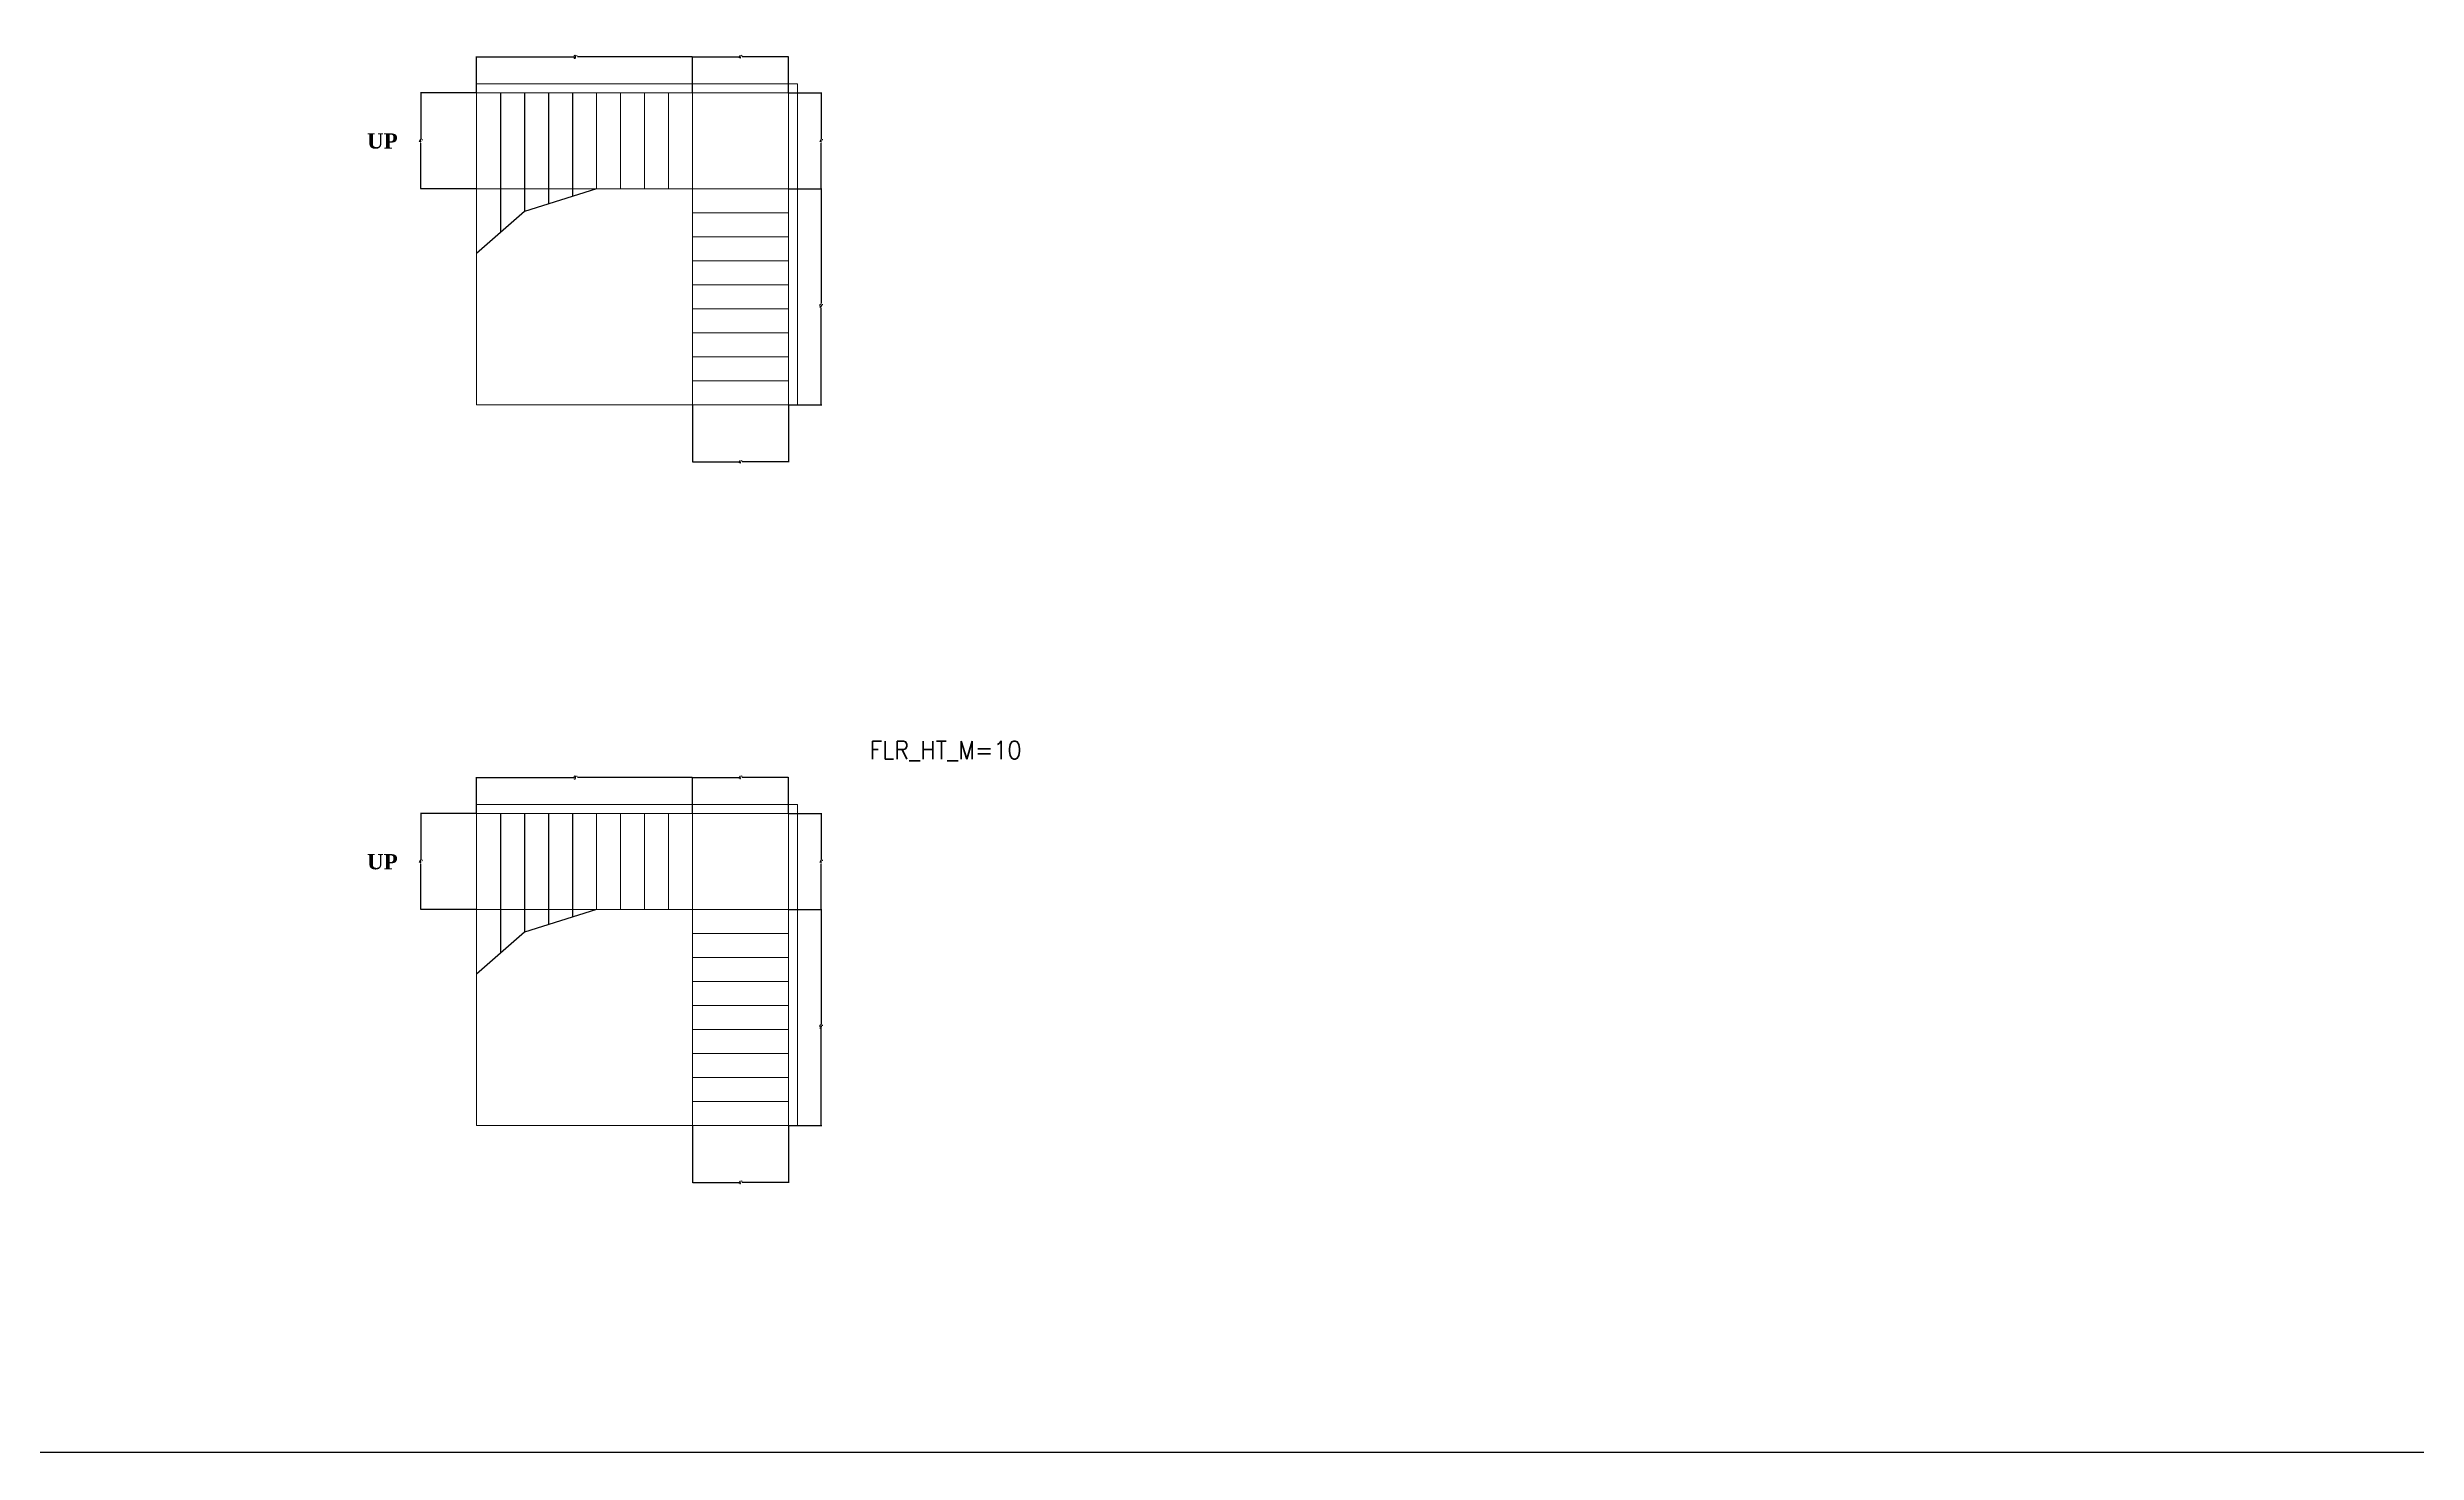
# Model space of a CAD drawing. Header units: feet. Extents: x -2086 to 4549, y -11457 to -6010.
# Drawn here: x -39 to 1146, y -11457 to -10754 of the extents above; entities that cross this region are included whole.
import ezdxf

# ---------------------------------------------------------------- set-up
doc = ezdxf.new("R2010")
doc.units = ezdxf.units.FT
doc.header["$MEASUREMENT"] = 0
for name, color, linetype, lineweight in [('BLK_1_FLR_-1_STAIR_1', 7, 'Continuous', 0), ('BLK_1_FLR_-1_STAIR_1_FLIGHT_2', 7, 'Continuous', 0), ('BLK_1_FLR_-1_STAIR_1_LANDING_1', 7, 'Continuous', 0), ('BLK_1_FLR_-1_STAIR_2', 7, 'Continuous', 0), ('BLK_1_FLR_-1_STAIR_2_FLIGHT_2', 7, 'Continuous', 0), ('BLK_1_FLR_-1_STAIR_2_LANDING_1', 7, 'Continuous', 0)]:
    doc.layers.add(name, color=color, linetype=linetype, lineweight=lineweight)
doc.layers.add('BLK_1_FLR_-1_STAIR_1_FLIGHT_1', color=7, linetype='Continuous', lineweight=0, true_color=0xffffff)
doc.layers.add('BLK_1_FLR_-1_STAIR_2_FLIGHT_1', color=7, linetype='Continuous', lineweight=0, true_color=0xffffff)
doc.styles.add('MtXpl_Georgia', font='Georgia Bold.ttf')
doc.styles.get("Standard").update_dxf_attribs({"font": 'standard'})
doc.dimstyles.get("Standard").update_dxf_attribs({"dimtxt": 1.625, "dimasz": 0.18, "dimexe": 0.18, "dimexo": 0.0625, "dimgap": 0.09, "dimtad": 0, "dimtih": 1, "dimtoh": 1, "dimdec": 1, "dimzin": 0, "dimdsep": 46, "dimlunit": 4, "dimtxsty": 'standard', "dimcen": 0.09, "dimadec": 0, "dimazin": 0, "dimtfac": 1, "dimtdec": 1, "dimtofl": 0, "dimtmove": 0, "dimatfit": 3, "dimfxl": 1, "dimtolj": 1, "dimtzin": 0, "dimarcsym": 0})

# ---------------------------------------------------------------- blocks, each defined once
blk = doc.blocks.new('*D586')
at = {"layer": 'BLK_1_FLR_-1_STAIR_1_FLIGHT_1', "color": 0, "lineweight": -2, "transparency": 16777216}
for p, q in [((175.7, -10776.7), (175.7, -10758.6)), ((175.9, -10758.7), (224.3, -10758.7)), ((283.5, -10758.7), (226.2, -10758.7)), ((283.7, -10776.7), (283.7, -10758.6))]:
    blk.add_line(p, q, dxfattribs=at)
at = {"layer": 'BLK_1_FLR_-1_STAIR_1_FLIGHT_1', "color": 0, "transparency": 16777216}
for points in [[(175.9, -10758.7), (175.9, -10758.8), (175.7, -10758.7)], [(283.5, -10758.7), (283.5, -10758.8), (283.7, -10758.7)]]:
    blk.add_solid(points, dxfattribs=at)
at = {"layer": 'Defpoints', "color": 0, "transparency": 16777216}
for p in [(283.7, -10758.7), (175.7, -10776.7), (283.7, -10776.7)]:
    blk.add_point(p, dxfattribs=at)
at = {"layer": 'BLK_1_FLR_-1_STAIR_1_FLIGHT_1', "color": 0, "transparency": 16777216, "insert": (225.2, -10758.7), "char_height": 1.62, "attachment_point": 5}
blk.add_mtext("\\A1;9'", dxfattribs=at)
blk = doc.blocks.new('*D587')
at = {"layer": 'BLK_1_FLR_-1_STAIR_1_FLIGHT_1', "color": 0, "lineweight": -2, "transparency": 16777216}
for p, q in [((175.6, -10776.7), (147.6, -10776.7)), ((147.8, -10776.9), (147.8, -10799.7)), ((147.8, -10824.5), (147.8, -10801.8)), ((175.6, -10824.7), (147.6, -10824.7))]:
    blk.add_line(p, q, dxfattribs=at)
at = {"layer": 'BLK_1_FLR_-1_STAIR_1_FLIGHT_1', "color": 0, "transparency": 16777216}
for points in [[(147.7, -10776.9), (147.8, -10776.9), (147.8, -10776.7)], [(147.7, -10824.5), (147.8, -10824.5), (147.8, -10824.7)]]:
    blk.add_solid(points, dxfattribs=at)
at = {"layer": 'Defpoints', "color": 0, "transparency": 16777216}
for p in [(175.7, -10776.7), (147.8, -10824.7), (175.7, -10824.7)]:
    blk.add_point(p, dxfattribs=at)
at = {"layer": 'BLK_1_FLR_-1_STAIR_1_FLIGHT_1', "color": 0, "transparency": 16777216, "insert": (147.8, -10800.7), "char_height": 1.62, "attachment_point": 5}
blk.add_mtext("\\A1;4'", dxfattribs=at)
blk = doc.blocks.new('*D588')
at = {"layer": 'BLK_1_FLR_-1_STAIR_1_FLIGHT_2', "color": 0, "lineweight": -2, "transparency": 16777216}
for p, q in [((331.8, -10824.7), (348.3, -10824.7)), ((348.1, -10824.9), (348.1, -10882.1)), ((348.1, -10932.5), (348.1, -10884.3)), ((331.8, -10932.7), (348.3, -10932.7))]:
    blk.add_line(p, q, dxfattribs=at)
at = {"layer": 'BLK_1_FLR_-1_STAIR_1_FLIGHT_2', "color": 0, "transparency": 16777216}
for points in [[(348, -10824.9), (348.1, -10824.9), (348.1, -10824.7)], [(348, -10932.5), (348.1, -10932.5), (348.1, -10932.7)]]:
    blk.add_solid(points, dxfattribs=at)
at = {"layer": 'Defpoints', "color": 0, "transparency": 16777216}
for p in [(331.7, -10824.7), (348.1, -10824.7), (331.7, -10932.7)]:
    blk.add_point(p, dxfattribs=at)
at = {"layer": 'BLK_1_FLR_-1_STAIR_1_FLIGHT_2', "color": 0, "transparency": 16777216, "insert": (348.1, -10883.2), "char_height": 1.62, "attachment_point": 5}
blk.add_mtext("\\A1;9'", dxfattribs=at)
blk = doc.blocks.new('*D589')
at = {"layer": 'BLK_1_FLR_-1_STAIR_1_FLIGHT_2', "color": 0, "lineweight": -2, "transparency": 16777216}
for p, q in [((283.7, -10932.8), (283.7, -10961.4)), ((331.7, -10932.8), (331.7, -10961.4)), ((283.9, -10961.3), (306.8, -10961.3)), ((331.5, -10961.3), (308.6, -10961.3))]:
    blk.add_line(p, q, dxfattribs=at)
at = {"layer": 'BLK_1_FLR_-1_STAIR_1_FLIGHT_2', "color": 0, "transparency": 16777216}
for points in [[(283.9, -10961.2), (283.9, -10961.3), (283.7, -10961.3)], [(331.5, -10961.2), (331.5, -10961.3), (331.7, -10961.3)]]:
    blk.add_solid(points, dxfattribs=at)
at = {"layer": 'Defpoints', "color": 0, "transparency": 16777216}
for p in [(283.7, -10932.7), (331.7, -10932.7), (283.7, -10961.3)]:
    blk.add_point(p, dxfattribs=at)
at = {"layer": 'BLK_1_FLR_-1_STAIR_1_FLIGHT_2', "color": 0, "transparency": 16777216, "insert": (307.7, -10961.3), "char_height": 1.62, "attachment_point": 5}
blk.add_mtext("\\A1;4'", dxfattribs=at)
blk = doc.blocks.new('*D590')
at = {"layer": 'BLK_1_FLR_-1_STAIR_1_LANDING_1', "color": 0, "lineweight": -2, "transparency": 16777216}
for p, q in [((331.8, -10776.7), (348.3, -10776.7)), ((348.1, -10776.9), (348.1, -10799.7)), ((348.1, -10824.5), (348.1, -10801.8)), ((331.8, -10824.7), (348.3, -10824.7))]:
    blk.add_line(p, q, dxfattribs=at)
at = {"layer": 'BLK_1_FLR_-1_STAIR_1_LANDING_1', "color": 0, "transparency": 16777216}
for points in [[(348, -10776.9), (348.1, -10776.9), (348.1, -10776.7)], [(348, -10824.5), (348.1, -10824.5), (348.1, -10824.7)]]:
    blk.add_solid(points, dxfattribs=at)
at = {"layer": 'Defpoints', "color": 0, "transparency": 16777216}
for p in [(331.7, -10776.7), (348.1, -10776.7), (331.7, -10824.7)]:
    blk.add_point(p, dxfattribs=at)
at = {"layer": 'BLK_1_FLR_-1_STAIR_1_LANDING_1', "color": 0, "transparency": 16777216, "insert": (348.1, -10800.7), "char_height": 1.62, "attachment_point": 5}
blk.add_mtext("\\A1;4'", dxfattribs=at)
blk = doc.blocks.new('*D591')
at = {"layer": 'BLK_1_FLR_-1_STAIR_1_LANDING_1', "color": 0, "lineweight": -2, "transparency": 16777216}
for p, q in [((283.7, -10776.7), (283.7, -10758.6)), ((283.9, -10758.7), (306.8, -10758.7)), ((331.5, -10758.7), (308.6, -10758.7)), ((331.7, -10776.7), (331.7, -10758.6))]:
    blk.add_line(p, q, dxfattribs=at)
at = {"layer": 'BLK_1_FLR_-1_STAIR_1_LANDING_1', "color": 0, "transparency": 16777216}
for points in [[(283.9, -10758.7), (283.9, -10758.8), (283.7, -10758.7)], [(331.5, -10758.7), (331.5, -10758.8), (331.7, -10758.7)]]:
    blk.add_solid(points, dxfattribs=at)
at = {"layer": 'Defpoints', "color": 0, "transparency": 16777216}
for p in [(331.7, -10758.7), (283.7, -10776.7), (331.7, -10776.7)]:
    blk.add_point(p, dxfattribs=at)
at = {"layer": 'BLK_1_FLR_-1_STAIR_1_LANDING_1', "color": 0, "transparency": 16777216, "insert": (307.7, -10758.7), "char_height": 1.62, "attachment_point": 5}
blk.add_mtext("\\A1;4'", dxfattribs=at)
blk = doc.blocks.new('*D550')
at = {"layer": 'BLK_1_FLR_-1_STAIR_2_FLIGHT_1', "color": 0, "lineweight": -2, "transparency": 16777216}
for p, q in [((175.7, -11137), (175.7, -11118.9)), ((175.9, -11119.1), (224.3, -11119.1)), ((283.5, -11119.1), (226.2, -11119.1)), ((283.7, -11137), (283.7, -11118.9))]:
    blk.add_line(p, q, dxfattribs=at)
at = {"layer": 'BLK_1_FLR_-1_STAIR_2_FLIGHT_1', "color": 0, "transparency": 16777216}
for points in [[(175.9, -11119.1), (175.9, -11119.1), (175.7, -11119.1)], [(283.5, -11119.1), (283.5, -11119.1), (283.7, -11119.1)]]:
    blk.add_solid(points, dxfattribs=at)
at = {"layer": 'Defpoints', "color": 0, "transparency": 16777216}
for p in [(283.7, -11119.1), (175.7, -11137.1), (283.7, -11137.1)]:
    blk.add_point(p, dxfattribs=at)
at = {"layer": 'BLK_1_FLR_-1_STAIR_2_FLIGHT_1', "color": 0, "transparency": 16777216, "insert": (225.2, -11119.1), "char_height": 1.62, "attachment_point": 5}
blk.add_mtext("\\A1;9'", dxfattribs=at)
blk = doc.blocks.new('*D551')
at = {"layer": 'BLK_1_FLR_-1_STAIR_2_FLIGHT_1', "color": 0, "lineweight": -2, "transparency": 16777216}
for p, q in [((175.6, -11137.1), (147.6, -11137.1)), ((147.8, -11137.3), (147.8, -11160)), ((147.8, -11184.9), (147.8, -11162.2)), ((175.6, -11185.1), (147.6, -11185.1))]:
    blk.add_line(p, q, dxfattribs=at)
at = {"layer": 'BLK_1_FLR_-1_STAIR_2_FLIGHT_1', "color": 0, "transparency": 16777216}
for points in [[(147.7, -11137.3), (147.8, -11137.3), (147.8, -11137.1)], [(147.7, -11184.9), (147.8, -11184.9), (147.8, -11185.1)]]:
    blk.add_solid(points, dxfattribs=at)
at = {"layer": 'Defpoints', "color": 0, "transparency": 16777216}
for p in [(175.7, -11137.1), (147.8, -11185.1), (175.7, -11185.1)]:
    blk.add_point(p, dxfattribs=at)
at = {"layer": 'BLK_1_FLR_-1_STAIR_2_FLIGHT_1', "color": 0, "transparency": 16777216, "insert": (147.8, -11161.1), "char_height": 1.62, "attachment_point": 5}
blk.add_mtext("\\A1;4'", dxfattribs=at)
blk = doc.blocks.new('*D552')
at = {"layer": 'BLK_1_FLR_-1_STAIR_2_FLIGHT_2', "color": 0, "lineweight": -2, "transparency": 16777216}
for p, q in [((331.8, -11185.1), (348.3, -11185.1)), ((348.1, -11185.3), (348.1, -11242.5)), ((348.1, -11292.9), (348.1, -11244.6)), ((331.8, -11293.1), (348.3, -11293.1))]:
    blk.add_line(p, q, dxfattribs=at)
at = {"layer": 'BLK_1_FLR_-1_STAIR_2_FLIGHT_2', "color": 0, "transparency": 16777216}
for points in [[(348, -11185.3), (348.1, -11185.3), (348.1, -11185.1)], [(348, -11292.9), (348.1, -11292.9), (348.1, -11293.1)]]:
    blk.add_solid(points, dxfattribs=at)
at = {"layer": 'Defpoints', "color": 0, "transparency": 16777216}
for p in [(331.7, -11185.1), (348.1, -11185.1), (331.7, -11293.1)]:
    blk.add_point(p, dxfattribs=at)
at = {"layer": 'BLK_1_FLR_-1_STAIR_2_FLIGHT_2', "color": 0, "transparency": 16777216, "insert": (348.1, -11243.6), "char_height": 1.62, "attachment_point": 5}
blk.add_mtext("\\A1;9'", dxfattribs=at)
blk = doc.blocks.new('*D553')
at = {"layer": 'BLK_1_FLR_-1_STAIR_2_FLIGHT_2', "color": 0, "lineweight": -2, "transparency": 16777216}
for p, q in [((283.7, -11293.2), (283.7, -11321.8)), ((331.7, -11293.2), (331.7, -11321.8)), ((283.9, -11321.6), (306.8, -11321.6)), ((331.5, -11321.6), (308.6, -11321.6))]:
    blk.add_line(p, q, dxfattribs=at)
at = {"layer": 'BLK_1_FLR_-1_STAIR_2_FLIGHT_2', "color": 0, "transparency": 16777216}
for points in [[(283.9, -11321.6), (283.9, -11321.7), (283.7, -11321.6)], [(331.5, -11321.6), (331.5, -11321.7), (331.7, -11321.6)]]:
    blk.add_solid(points, dxfattribs=at)
at = {"layer": 'Defpoints', "color": 0, "transparency": 16777216}
for p in [(283.7, -11293.1), (331.7, -11293.1), (283.7, -11321.6)]:
    blk.add_point(p, dxfattribs=at)
at = {"layer": 'BLK_1_FLR_-1_STAIR_2_FLIGHT_2', "color": 0, "transparency": 16777216, "insert": (307.7, -11321.6), "char_height": 1.62, "attachment_point": 5}
blk.add_mtext("\\A1;4'", dxfattribs=at)
blk = doc.blocks.new('*D554')
at = {"layer": 'BLK_1_FLR_-1_STAIR_2_LANDING_1', "color": 0, "lineweight": -2, "transparency": 16777216}
for p, q in [((331.8, -11137.1), (348.3, -11137.1)), ((348.1, -11137.3), (348.1, -11160)), ((348.1, -11184.9), (348.1, -11162.2)), ((331.8, -11185.1), (348.3, -11185.1))]:
    blk.add_line(p, q, dxfattribs=at)
at = {"layer": 'BLK_1_FLR_-1_STAIR_2_LANDING_1', "color": 0, "transparency": 16777216}
for points in [[(348, -11137.3), (348.1, -11137.3), (348.1, -11137.1)], [(348, -11184.9), (348.1, -11184.9), (348.1, -11185.1)]]:
    blk.add_solid(points, dxfattribs=at)
at = {"layer": 'Defpoints', "color": 0, "transparency": 16777216}
for p in [(331.7, -11137.1), (348.1, -11137.1), (331.7, -11185.1)]:
    blk.add_point(p, dxfattribs=at)
at = {"layer": 'BLK_1_FLR_-1_STAIR_2_LANDING_1', "color": 0, "transparency": 16777216, "insert": (348.1, -11161.1), "char_height": 1.62, "attachment_point": 5}
blk.add_mtext("\\A1;4'", dxfattribs=at)
blk = doc.blocks.new('*D555')
at = {"layer": 'BLK_1_FLR_-1_STAIR_2_LANDING_1', "color": 0, "lineweight": -2, "transparency": 16777216}
for p, q in [((283.7, -11137), (283.7, -11118.9)), ((283.9, -11119.1), (306.8, -11119.1)), ((331.5, -11119.1), (308.6, -11119.1)), ((331.7, -11137), (331.7, -11118.9))]:
    blk.add_line(p, q, dxfattribs=at)
at = {"layer": 'BLK_1_FLR_-1_STAIR_2_LANDING_1', "color": 0, "transparency": 16777216}
for points in [[(283.9, -11119.1), (283.9, -11119.1), (283.7, -11119.1)], [(331.5, -11119.1), (331.5, -11119.1), (331.7, -11119.1)]]:
    blk.add_solid(points, dxfattribs=at)
at = {"layer": 'Defpoints', "color": 0, "transparency": 16777216}
for p in [(331.7, -11119.1), (283.7, -11137.1), (331.7, -11137.1)]:
    blk.add_point(p, dxfattribs=at)
at = {"layer": 'BLK_1_FLR_-1_STAIR_2_LANDING_1', "color": 0, "transparency": 16777216, "insert": (307.7, -11119.1), "char_height": 1.62, "attachment_point": 5}
blk.add_mtext("\\A1;4'", dxfattribs=at)

msp = doc.modelspace()

# ---------------------------------------------------------------- linework, layer by layer
at = {"color": 7}
for p, q in [((187.71, -10776.72), (187.71, -10846.51)), ((199.71, -10776.72), (199.71, -10836.03)), ((211.71, -10776.72), (211.71, -10832.26)), ((223.71, -10776.72), (223.71, -10828.49)), ((187.71, -11137.1), (187.71, -11206.89)), ((199.71, -11137.1), (199.71, -11196.4)), ((211.71, -11137.1), (211.71, -11192.63)), ((223.71, -11137.1), (223.71, -11188.87))]:
    msp.add_line(p, q, dxfattribs=at)
msp.add_lwpolyline([(-1223.89, -10565.82), (4548.57, -10565.82), (4548.57, -11456.63), (-1223.89, -11456.63), (-1223.89, -10565.82)], close=True)
for points in [[(235.71, -10824.72), (199.71, -10836.03), (175.71, -10856.99)], [(235.71, -11185.1), (199.71, -11196.4), (175.71, -11217.37)]]:
    msp.add_lwpolyline(points, dxfattribs=at)
at = {"layer": 'BLK_1_FLR_-1_STAIR_1'}
msp.add_lwpolyline([(175.71, -10772.19), (336.23, -10772.19), (336.23, -10932.72), (175.71, -10932.72), (175.71, -10776.72)], close=True, dxfattribs=at)
at = {"layer": 'BLK_1_FLR_-1_STAIR_1_FLIGHT_1', "color": 3}
for p, q in [((175.71, -10824.72), (175.71, -10776.72)), ((187.71, -10824.72), (187.71, -10776.72)), ((199.71, -10824.72), (199.71, -10776.72)), ((211.71, -10824.72), (211.71, -10776.72)), ((223.71, -10824.72), (223.71, -10776.72)), ((235.71, -10824.72), (235.71, -10776.72)), ((247.71, -10824.72), (247.71, -10776.72)), ((259.71, -10824.72), (259.71, -10776.72)), ((271.71, -10824.72), (271.71, -10776.72)), ((283.71, -10824.72), (283.71, -10776.72))]:
    msp.add_line(p, q, dxfattribs=at)
at = {"layer": 'BLK_1_FLR_-1_STAIR_1_FLIGHT_1'}
msp.add_lwpolyline([(175.71, -10776.72), (175.71, -10824.72), (283.71, -10824.72), (283.71, -10776.72), (175.71, -10776.72)], close=True, dxfattribs=at)
at = {"layer": 'BLK_1_FLR_-1_STAIR_1_FLIGHT_2', "color": 3}
for p, q in [((283.71, -10824.72), (331.71, -10824.72)), ((283.71, -10836.72), (331.71, -10836.72)), ((283.71, -10848.72), (331.71, -10848.72)), ((283.71, -10860.72), (331.71, -10860.72)), ((283.71, -10872.72), (331.71, -10872.72)), ((283.71, -10884.72), (331.71, -10884.72)), ((331.71, -10896.72), (283.71, -10896.72)), ((331.71, -10908.72), (283.71, -10908.72)), ((331.71, -10920.72), (283.71, -10920.72)), ((331.71, -10932.72), (283.71, -10932.72))]:
    msp.add_line(p, q, dxfattribs=at)
at = {"layer": 'BLK_1_FLR_-1_STAIR_1_FLIGHT_2'}
msp.add_lwpolyline([(283.71, -10932.72), (283.71, -10824.72), (331.71, -10824.72), (331.71, -10932.72), (283.71, -10932.72)], close=True, dxfattribs=at)
at = {"layer": 'BLK_1_FLR_-1_STAIR_1_LANDING_1'}
msp.add_lwpolyline([(283.71, -10776.72), (331.71, -10776.72), (331.71, -10824.72), (283.71, -10824.72), (283.71, -10776.72)], close=True, dxfattribs=at)
at = {"layer": 'BLK_1_FLR_-1_STAIR_2'}
msp.add_lwpolyline([(175.71, -11132.57), (336.23, -11132.57), (336.23, -11293.1), (175.71, -11293.1), (175.71, -11137.1)], close=True, dxfattribs=at)
at = {"layer": 'BLK_1_FLR_-1_STAIR_2_FLIGHT_1', "color": 3}
for p, q in [((175.71, -11185.1), (175.71, -11137.1)), ((187.71, -11185.1), (187.71, -11137.1)), ((199.71, -11185.1), (199.71, -11137.1)), ((211.71, -11185.1), (211.71, -11137.1)), ((223.71, -11185.1), (223.71, -11137.1)), ((235.71, -11185.1), (235.71, -11137.1)), ((247.71, -11185.1), (247.71, -11137.1)), ((259.71, -11185.1), (259.71, -11137.1)), ((271.71, -11185.1), (271.71, -11137.1)), ((283.71, -11185.1), (283.71, -11137.1))]:
    msp.add_line(p, q, dxfattribs=at)
at = {"layer": 'BLK_1_FLR_-1_STAIR_2_FLIGHT_1'}
msp.add_lwpolyline([(175.71, -11137.1), (175.71, -11185.1), (283.71, -11185.1), (283.71, -11137.1), (175.71, -11137.1)], close=True, dxfattribs=at)
at = {"layer": 'BLK_1_FLR_-1_STAIR_2_FLIGHT_2', "color": 3}
for p, q in [((283.71, -11185.1), (331.71, -11185.1)), ((283.71, -11197.1), (331.71, -11197.1)), ((283.71, -11209.1), (331.71, -11209.1)), ((283.71, -11221.1), (331.71, -11221.1)), ((283.71, -11233.1), (331.71, -11233.1)), ((283.71, -11245.1), (331.71, -11245.1)), ((331.71, -11257.1), (283.71, -11257.1)), ((331.71, -11269.1), (283.71, -11269.1)), ((331.71, -11281.1), (283.71, -11281.1)), ((331.71, -11293.1), (283.71, -11293.1))]:
    msp.add_line(p, q, dxfattribs=at)
at = {"layer": 'BLK_1_FLR_-1_STAIR_2_FLIGHT_2'}
msp.add_lwpolyline([(283.71, -11293.1), (283.71, -11185.1), (331.71, -11185.1), (331.71, -11293.1), (283.71, -11293.1)], close=True, dxfattribs=at)
at = {"layer": 'BLK_1_FLR_-1_STAIR_2_LANDING_1'}
msp.add_lwpolyline([(283.71, -11137.1), (331.71, -11137.1), (331.71, -11185.1), (283.71, -11185.1), (283.71, -11137.1)], close=True, dxfattribs=at)

# ---------------------------------------------------------------- texts
at = {"style": 'MtXpl_Georgia'}
for p in [(120.93, -10804.59), (120.93, -11164.97)]:
    msp.add_text('UP', height=7.618, dxfattribs=at).set_placement(p)
at = {"layer": 'BLK_1_FLR_-1_STAIR_2', "insert": (372.3, -11100.82), "char_height": 9.0057, "width": 96.0609, "attachment_point": 1}
msp.add_mtext('FLR_HT_M=10', dxfattribs=at)

# ---------------------------------------------------------------- dimensions: what is measured, and where the dimension line sits
at = {"layer": 'BLK_1_FLR_-1_STAIR_1_FLIGHT_1', "color": 1}
dim = msp.add_linear_dim(base=(283.71, -10758.74), p1=(175.71, -10776.72), p2=(283.71, -10776.72), dimstyle='Standard', dxfattribs=at)
dim.commit()
dim.dimension.update_dxf_attribs({"geometry": '*D586', "text_midpoint": (225.22, -10758.74), "dimtype": 160})
at = {"layer": 'BLK_1_FLR_-1_STAIR_1_FLIGHT_1', "color": 2}
dim = msp.add_linear_dim(base=(147.76, -10824.72), p1=(175.71, -10776.72), p2=(175.71, -10824.72), angle=90, dimstyle='Standard', dxfattribs=at)
dim.commit()
dim.dimension.update_dxf_attribs({"geometry": '*D587', "text_midpoint": (147.76, -10800.72)})
at = {"layer": 'BLK_1_FLR_-1_STAIR_1_FLIGHT_2', "color": 1}
dim = msp.add_linear_dim(base=(348.08, -10824.72), p1=(331.71, -10932.72), p2=(331.71, -10824.72), angle=90, dimstyle='Standard', dxfattribs=at)
dim.commit()
dim.dimension.update_dxf_attribs({"geometry": '*D588', "text_midpoint": (348.08, -10883.21), "dimtype": 160})
at = {"layer": 'BLK_1_FLR_-1_STAIR_1_FLIGHT_2', "color": 2}
dim = msp.add_linear_dim(base=(283.71, -10961.26), p1=(331.71, -10932.72), p2=(283.71, -10932.72), angle=180, dimstyle='Standard', dxfattribs=at)
dim.commit()
dim.dimension.update_dxf_attribs({"geometry": '*D589', "text_midpoint": (307.71, -10961.26)})
at = {"layer": 'BLK_1_FLR_-1_STAIR_1_LANDING_1', "color": 1}
dim = msp.add_linear_dim(base=(331.71, -10758.74), p1=(283.71, -10776.72), p2=(331.71, -10776.72), dimstyle='Standard', dxfattribs=at)
dim.commit()
dim.dimension.update_dxf_attribs({"geometry": '*D591', "text_midpoint": (307.71, -10758.74), "dimtype": 160})
at = {"layer": 'BLK_1_FLR_-1_STAIR_1_LANDING_1', "color": 2}
dim = msp.add_linear_dim(base=(348.08, -10776.72), p1=(331.71, -10824.72), p2=(331.71, -10776.72), angle=90, dimstyle='Standard', dxfattribs=at)
dim.commit()
dim.dimension.update_dxf_attribs({"geometry": '*D590', "text_midpoint": (348.08, -10800.72)})
at = {"layer": 'BLK_1_FLR_-1_STAIR_2_FLIGHT_1', "color": 1}
dim = msp.add_linear_dim(base=(283.71, -11119.12), p1=(175.71, -11137.1), p2=(283.71, -11137.1), dimstyle='Standard', dxfattribs=at)
dim.commit()
dim.dimension.update_dxf_attribs({"geometry": '*D550', "text_midpoint": (225.22, -11119.12), "dimtype": 160})
at = {"layer": 'BLK_1_FLR_-1_STAIR_2_FLIGHT_1', "color": 2}
dim = msp.add_linear_dim(base=(147.76, -11185.1), p1=(175.71, -11137.1), p2=(175.71, -11185.1), angle=90, dimstyle='Standard', dxfattribs=at)
dim.commit()
dim.dimension.update_dxf_attribs({"geometry": '*D551', "text_midpoint": (147.76, -11161.1)})
at = {"layer": 'BLK_1_FLR_-1_STAIR_2_FLIGHT_2', "color": 1}
dim = msp.add_linear_dim(base=(348.08, -11185.1), p1=(331.71, -11293.1), p2=(331.71, -11185.1), angle=90, dimstyle='Standard', dxfattribs=at)
dim.commit()
dim.dimension.update_dxf_attribs({"geometry": '*D552', "text_midpoint": (348.08, -11243.58), "dimtype": 160})
at = {"layer": 'BLK_1_FLR_-1_STAIR_2_FLIGHT_2', "color": 2}
dim = msp.add_linear_dim(base=(283.71, -11321.63), p1=(331.71, -11293.1), p2=(283.71, -11293.1), angle=180, dimstyle='Standard', dxfattribs=at)
dim.commit()
dim.dimension.update_dxf_attribs({"geometry": '*D553', "text_midpoint": (307.71, -11321.63)})
at = {"layer": 'BLK_1_FLR_-1_STAIR_2_LANDING_1', "color": 1}
dim = msp.add_linear_dim(base=(331.71, -11119.12), p1=(283.71, -11137.1), p2=(331.71, -11137.1), dimstyle='Standard', dxfattribs=at)
dim.commit()
dim.dimension.update_dxf_attribs({"geometry": '*D555', "text_midpoint": (307.71, -11119.12), "dimtype": 160})
at = {"layer": 'BLK_1_FLR_-1_STAIR_2_LANDING_1', "color": 2}
dim = msp.add_linear_dim(base=(348.08, -11137.1), p1=(331.71, -11185.1), p2=(331.71, -11137.1), angle=90, dimstyle='Standard', dxfattribs=at)
dim.commit()
dim.dimension.update_dxf_attribs({"geometry": '*D554', "text_midpoint": (348.08, -11161.1)})

doc.saveas('drawing.dxf')
